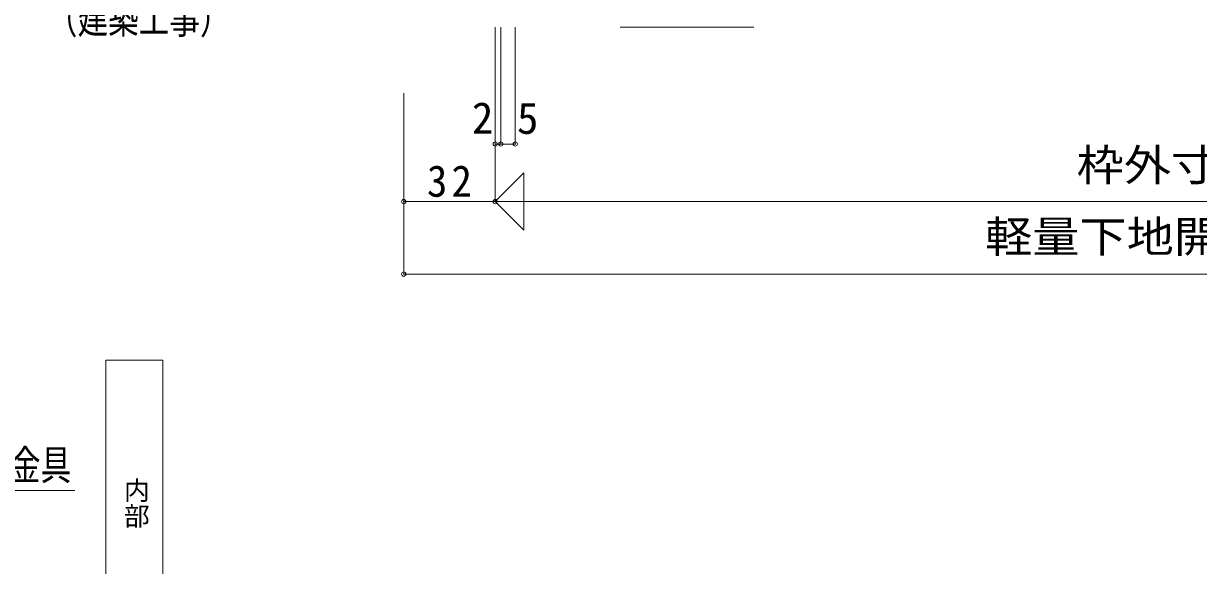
# Model space of a CAD drawing. Units: millimetres at full size, sheet at 1:3. Extents: x -616 to 554, y -508 to 310.
# Drawn here: x -274.2 to 136.7, y -108.8 to 80.7 of the extents above; entities that cross this region are included whole.
import ezdxf
from ezdxf.enums import TextEntityAlignment as Align

# ---------------------------------------------------------------- set-up
doc = ezdxf.new("R2010")
doc.units = ezdxf.units.MM
doc.header["$LTSCALE"] = 3
doc.header["$PDMODE"] = 32
doc.header["$PDSIZE"] = 1.5
for name, color, linetype, lineweight in [('0-2', 7, 'Continuous', 9), ('0-A', 7, 'Continuous', 9), ('0-C', 7, 'Continuous', 9)]:
    doc.layers.add(name, color=color, linetype=linetype, lineweight=lineweight)
doc.styles.add('@ＭＳ ゴシック', font='')
doc.styles.add('ＭＳ ゴシック', font='')
doc.styles.get('@ＭＳ ゴシック').set_extended_font_data('@MS Gothic')
doc.styles.get('ＭＳ ゴシック').set_extended_font_data('MS Gothic')

msp = doc.modelspace()

# ---------------------------------------------------------------- linework, layer by layer
at = {"layer": '0-2'}
for p, q in [((-109.253, 38.578), (-109.253, 79.483)), ((-107.253, 38.578), (-107.253, 79.483)), ((-107.253, 38.578), (-107.253, 79.483)), ((-102.253, 38.578), (-102.253, 79.483)), ((-109.253, 38.578), (-107.253, 38.578)), ((-107.253, 38.578), (-102.253, 38.578))]:
    msp.add_line(p, q, dxfattribs=at)
at = {"layer": '0-2', "color": 6}
msp.add_line((-18.809, 79.385), (-65.537, 79.385), dxfattribs=at)
at = {"layer": '0-2'}
msp.add_lwpolyline([(-245.493, -136.93), (-225.493, -136.93), (-225.493, -36.93), (-245.493, -36.93)], close=True, dxfattribs=at)
at = {"layer": '0-2', "color": 6}
msp.add_lwpolyline([(-256.279, -82.488), (-324.382, -82.488), (-362.463, -60.822)], dxfattribs=at)
at = {"layer": '0-2'}
for p in [(-109.253, 38.578), (-107.253, 38.578), (-102.253, 38.578)]:
    msp.add_point(p, dxfattribs=at)
at = {"layer": '0-C'}
for p, q in [((-141.253, 18.47), (-141.253, 56.347)), ((-109.253, 18.47), (-109.253, 56.347)), ((-109.253, 18.47), (-99.253, 28.47)), ((-99.253, 28.47), (-99.253, 8.47)), ((-141.253, 18.47), (-109.253, 18.47)), ((-141.253, -6.883), (-141.253, 18.47)), ((-109.253, 18.47), (-99.253, 8.47)), ((392.444, 18.47), (-109.253, 18.47)), ((-141.253, -6.883), (424.444, -6.883))]:
    msp.add_line(p, q, dxfattribs=at)
for p in [(-141.253, 18.47), (-109.253, 18.47), (-141.253, -6.883)]:
    msp.add_point(p, dxfattribs=at)

# ---------------------------------------------------------------- texts
at = {"layer": '0-2', "style": 'ＭＳ ゴシック'}
for s, p in [('2', (-117.401, 38.927)), ('5', (-101.641, 38.821))]:
    msp.add_text(s, height=11, dxfattribs=at).set_placement(p, align=Align.BOTTOM_LEFT)
at = {"layer": '0-2', "style": 'ＭＳ ゴシック', "width": 0.75}
msp.add_text('コーナー金具', height=10.47, dxfattribs=at).set_placement((-321.811, -81.992), align=Align.BOTTOM_LEFT)
at = {"layer": '0-2', "style": '@ＭＳ ゴシック'}
msp.add_text('内部', height=6.598, rotation=270, dxfattribs=at).set_placement((-239.993, -77.915), align=Align.BOTTOM_LEFT)
at = {"layer": '0-A', "style": 'ＭＳ ゴシック', "width": 0.75}
msp.add_text('（建築工事）', height=10.47, dxfattribs=at).set_placement((-266.09, 74.058), align=Align.BOTTOM_LEFT)
at = {"layer": '0-C', "style": 'ＭＳ ゴシック', "width": 1.1}
for s, p in [('枠外寸法', (94.089, 22.41)), ('軽量下地開口寸法', (62.074, -2.596))]:
    msp.add_text(s, height=11, dxfattribs=at).set_placement(p, align=Align.BOTTOM_LEFT)
at = {"layer": '0-C', "insert": (-133.128, 19.97), "char_height": 11, "attachment_point": 7, "style": 'ＭＳ ゴシック'}
msp.add_mtext('\\T1.21;\\W0.95;32', dxfattribs=at)

doc.saveas('drawing.dxf')
